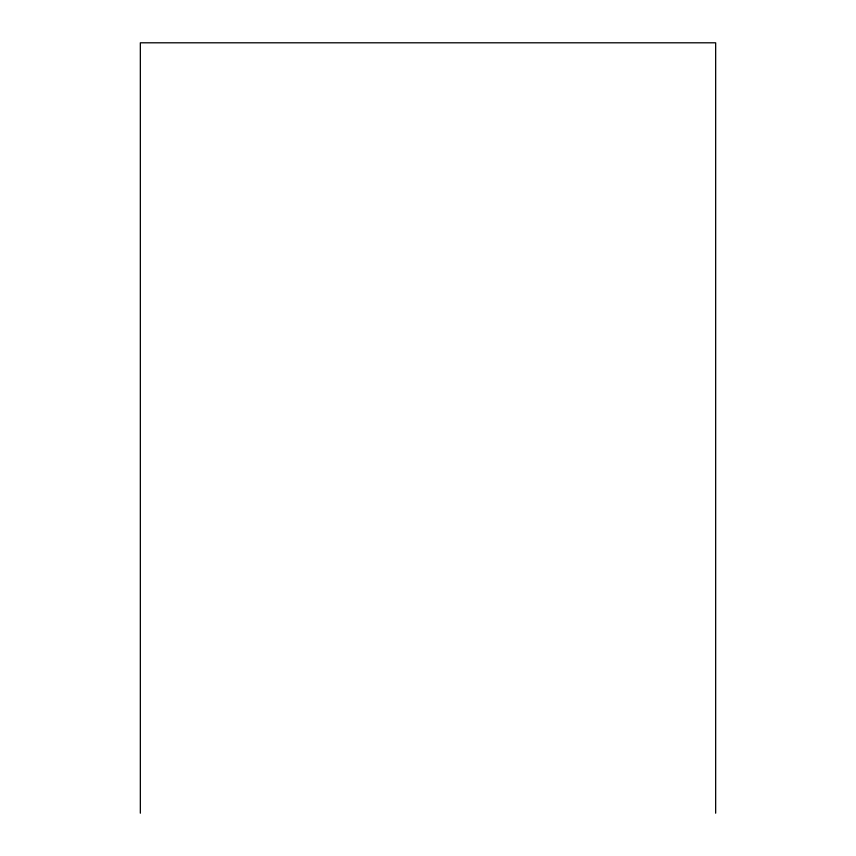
<?xml version="1.0" encoding="UTF-8"?>
<svg xmlns="http://www.w3.org/2000/svg" width="856" height="856" viewBox="0 0 856 856"><rect width="100%" height="100%" fill="white"/><g stroke="black" fill="none" stroke-linecap="round" stroke-linejoin="round"><path stroke-width="1.28" d="M715.659 813.2L715.659 42.8L140.341 42.8L140.341 813.2"/></g></svg>
